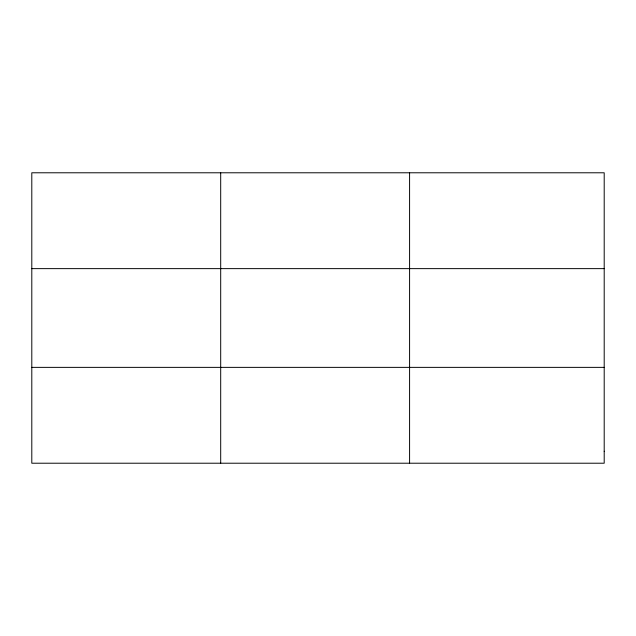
<?xml version="1.0" encoding="UTF-8"?>
<svg xmlns="http://www.w3.org/2000/svg" width="636" height="636" viewBox="0 0 636 636"><rect width="100%" height="100%" fill="white"/><g stroke="black" fill="none" stroke-linecap="round" stroke-linejoin="round"><path stroke-width="0.95" d="M220.692 172.785L220.692 463.215M409.584 172.785L409.584 463.215M31.8 268.63L604.2 268.63M31.8 367.37L604.2 367.37M604.2 451.234L604.2 463.215L31.8 463.215L31.8 172.785L604.2 172.785L604.2 451.234"/></g></svg>
